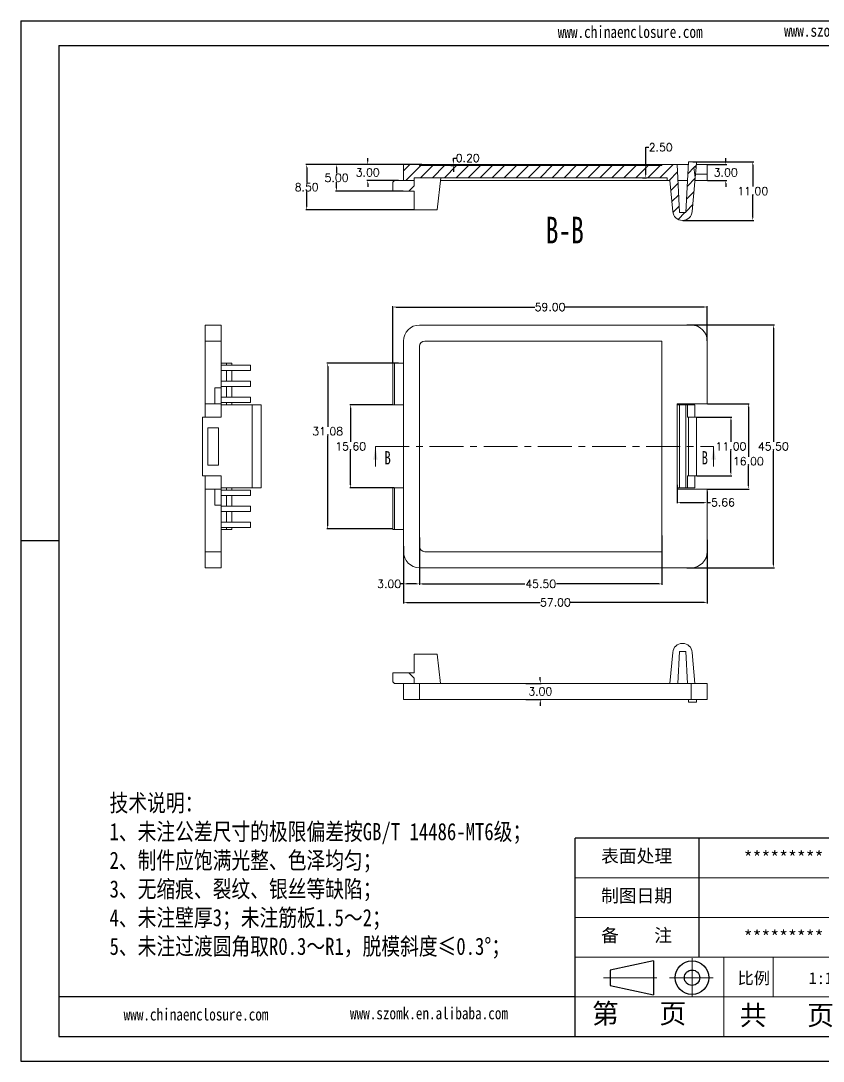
# Model space of a CAD drawing. Header units: inches. Extents: x 1430 to 4816, y 541 to 1061.
# Drawn here: x 3907.7 to 4058.3, y 573 to 768 of the extents above; entities that cross this region are included whole.
import ezdxf

# ---------------------------------------------------------------- set-up
doc = ezdxf.new("R2010")
doc.units = ezdxf.units.IN
doc.linetypes.add('CENTER', pattern=[10.16, 6.35, -1.27, 1.27, -1.27])
doc.linetypes.add('CENTER2', pattern=[28.575, 19.05, -3.175, 3.175, -3.175])
doc.layers.add('10', color=7, linetype='Continuous')
doc.layers.add('文字', color=81, linetype='Continuous')
for name, color, linetype, lineweight in [('粗实线', 7, 'Continuous', 30), ('细实线', 3, 'Continuous', 9), ('细点划线', 2, 'CENTER2', 9)]:
    doc.layers.add(name, color=color, linetype=linetype, lineweight=lineweight)
doc.styles.add('SLDTEXTSTYLE6', font='TXT', dxfattribs={"width": 0.7})
doc.styles.get("Standard").update_dxf_attribs({"font": 'txt', "bigfont": 'gbcbig.shx'})
doc.styles.add('宋体', font='', dxfattribs={"width": 0.8, "height": 3.5})
doc.styles.get('宋体').set_extended_font_data('SimSun')
doc.dimstyles.new('2', dxfattribs={"dimtxt": 1.5, "dimasz": 0.6, "dimexe": 0.18, "dimexo": 0.0625, "dimgap": 0.09, "dimtad": 0, "dimtih": 1, "dimtoh": 1, "dimzin": 0, "dimdsep": 46, "dimtxsty": 'Standard', "dimcen": 0, "dimadec": 0, "dimazin": 2, "dimtfac": 1, "dimtofl": 0, "dimtmove": 0, "dimatfit": 3, "dimfxl": 1, "dimtolj": 1, "dimtzin": 0, "dimarcsym": 0})

# ---------------------------------------------------------------- blocks, each defined once
blk = doc.blocks.new('*D92')
at = {"color": 0, "lineweight": -2, "transparency": 16777216}
for p, q in [((3979.51, 669.51), (3979.51, 658.79)), ((4036.51, 670.69), (4036.51, 658.79)), ((3980.11, 658.97), (4005.17, 658.97)), ((4035.91, 658.97), (4010.85, 658.97))]:
    blk.add_line(p, q, dxfattribs=at)
at = {"color": 0, "transparency": 16777216}
for points in [[(3980.11, 659.07), (3980.11, 658.87), (3979.51, 658.97)], [(4035.91, 659.07), (4035.91, 658.87), (4036.51, 658.97)]]:
    blk.add_solid(points, dxfattribs=at)
at = {"layer": 'Defpoints', "color": 0, "transparency": 16777216}
for p in [(3979.51, 669.57), (4036.51, 670.75), (4036.51, 658.97)]:
    blk.add_point(p, dxfattribs=at)
at = {"color": 0, "transparency": 16777216, "insert": (4008.01, 658.97), "char_height": 1.5, "attachment_point": 5}
blk.add_mtext('\\A1;57.00', dxfattribs=at)
blk = doc.blocks.new('*D93')
at = {"color": 0, "lineweight": -2, "transparency": 16777216}
for p, q in [((4028.01, 671.52), (4028.01, 662.26)), ((3982.51, 670.57), (3982.51, 662.26)), ((3983.11, 662.44), (4002.29, 662.44)), ((4027.41, 662.44), (4008.22, 662.44))]:
    blk.add_line(p, q, dxfattribs=at)
at = {"color": 0, "transparency": 16777216}
for points in [[(3983.11, 662.54), (3983.11, 662.34), (3982.51, 662.44)], [(4027.41, 662.54), (4027.41, 662.34), (4028.01, 662.44)]]:
    blk.add_solid(points, dxfattribs=at)
at = {"layer": 'Defpoints', "color": 0, "transparency": 16777216}
for p in [(4028.01, 671.58), (3982.51, 670.63), (4028.01, 662.44)]:
    blk.add_point(p, dxfattribs=at)
at = {"color": 0, "transparency": 16777216, "insert": (4005.26, 662.44), "char_height": 1.5, "attachment_point": 5}
blk.add_mtext('\\A1;45.50', dxfattribs=at)
blk = doc.blocks.new('*D94')
at = {"color": 0, "lineweight": -2, "transparency": 16777216}
for p, q in [((3982.51, 671.16), (3982.51, 662.26)), ((3979.51, 669.51), (3979.51, 662.26)), ((3979.51, 662.44), (3978.91, 662.44)), ((3981.91, 662.44), (3980.11, 662.44))]:
    blk.add_line(p, q, dxfattribs=at)
at = {"color": 0, "transparency": 16777216}
for points in [[(3980.11, 662.54), (3980.11, 662.34), (3979.51, 662.44)], [(3981.91, 662.54), (3981.91, 662.34), (3982.51, 662.44)]]:
    blk.add_solid(points, dxfattribs=at)
at = {"layer": 'Defpoints', "color": 0, "transparency": 16777216}
for p in [(3982.51, 671.23), (3979.51, 669.57), (3979.51, 662.44)]:
    blk.add_point(p, dxfattribs=at)
at = {"color": 0, "transparency": 16777216, "insert": (3976.82, 662.44), "char_height": 1.5, "attachment_point": 5}
blk.add_mtext('\\A1;3.00', dxfattribs=at)
blk = doc.blocks.new('*D95')
at = {"color": 0, "lineweight": -2, "transparency": 16777216}
for p, q in [((3977.51, 703.88), (3977.51, 714.52)), ((3978.11, 714.34), (4004.17, 714.34)), ((4035.91, 714.34), (4009.85, 714.34)), ((4036.51, 708.03), (4036.51, 714.52))]:
    blk.add_line(p, q, dxfattribs=at)
at = {"color": 0, "transparency": 16777216}
for points in [[(3978.11, 714.44), (3978.11, 714.24), (3977.51, 714.34)], [(4035.91, 714.44), (4035.91, 714.24), (4036.51, 714.34)]]:
    blk.add_solid(points, dxfattribs=at)
at = {"layer": 'Defpoints', "color": 0, "transparency": 16777216}
for p in [(4036.51, 714.34), (4036.51, 707.97), (3977.51, 703.82)]:
    blk.add_point(p, dxfattribs=at)
at = {"color": 0, "transparency": 16777216, "insert": (4007.01, 714.34), "char_height": 1.5, "attachment_point": 5}
blk.add_mtext('\\A1;59.00', dxfattribs=at)
blk = doc.blocks.new('*D96')
at = {"color": 0, "lineweight": -2, "transparency": 16777216}
for p, q in [((4030.85, 681.03), (4030.85, 677.54)), ((4036.51, 679.77), (4036.51, 677.54)), ((4031.45, 677.72), (4035.91, 677.72)), ((4036.51, 677.72), (4037.11, 677.72))]:
    blk.add_line(p, q, dxfattribs=at)
at = {"color": 0, "transparency": 16777216}
for points in [[(4031.45, 677.82), (4031.45, 677.62), (4030.85, 677.72)], [(4035.91, 677.82), (4035.91, 677.62), (4036.51, 677.72)]]:
    blk.add_solid(points, dxfattribs=at)
at = {"layer": 'Defpoints', "color": 0, "transparency": 16777216}
for p in [(4030.85, 681.1), (4036.51, 679.83), (4036.51, 677.72)]:
    blk.add_point(p, dxfattribs=at)
at = {"color": 0, "transparency": 16777216, "insert": (4039.45, 677.72), "char_height": 1.5, "attachment_point": 5}
blk.add_mtext('\\A1;5.66', dxfattribs=at)
blk = doc.blocks.new('*D97')
at = {"color": 0, "lineweight": -2, "transparency": 16777216}
for p, q in [((3977.45, 696.02), (3969.42, 696.02)), ((3969.6, 695.42), (3969.6, 689.06)), ((3969.6, 681.02), (3969.6, 687.38)), ((3977.75, 680.42), (3969.42, 680.42))]:
    blk.add_line(p, q, dxfattribs=at)
at = {"color": 0, "transparency": 16777216}
for points in [[(3969.5, 695.42), (3969.7, 695.42), (3969.6, 696.02)], [(3969.5, 681.02), (3969.7, 681.02), (3969.6, 680.42)]]:
    blk.add_solid(points, dxfattribs=at)
at = {"layer": 'Defpoints', "color": 0, "transparency": 16777216}
for p in [(3969.6, 696.02), (3977.51, 696.02), (3977.81, 680.42)]:
    blk.add_point(p, dxfattribs=at)
at = {"color": 0, "transparency": 16777216, "insert": (3969.6, 688.22), "char_height": 1.5, "attachment_point": 5}
blk.add_mtext('\\A1;15.60', dxfattribs=at)
blk = doc.blocks.new('*D98')
at = {"color": 0, "lineweight": -2, "transparency": 16777216}
for p, q in [((3978.6, 703.82), (3965.11, 703.82)), ((3965.29, 703.22), (3965.29, 691.9)), ((3965.29, 673.34), (3965.29, 690.22)), ((3977.45, 672.74), (3965.11, 672.74))]:
    blk.add_line(p, q, dxfattribs=at)
at = {"color": 0, "transparency": 16777216}
for points in [[(3965.19, 703.22), (3965.39, 703.22), (3965.29, 703.82)], [(3965.19, 673.34), (3965.39, 673.34), (3965.29, 672.74)]]:
    blk.add_solid(points, dxfattribs=at)
at = {"layer": 'Defpoints', "color": 0, "transparency": 16777216}
for p in [(3965.29, 703.82), (3978.66, 703.82), (3977.51, 672.74)]:
    blk.add_point(p, dxfattribs=at)
at = {"color": 0, "transparency": 16777216, "insert": (3965.29, 691.06), "char_height": 1.5, "attachment_point": 5}
blk.add_mtext('\\A1;31.08', dxfattribs=at)
blk = doc.blocks.new('*D99')
at = {"color": 0, "lineweight": -2, "transparency": 16777216}
for p, q in [((4032.65, 710.97), (4049.09, 710.97)), ((4048.91, 710.37), (4048.91, 689.06)), ((4048.91, 666.07), (4048.91, 687.38)), ((4032.65, 665.47), (4049.09, 665.47))]:
    blk.add_line(p, q, dxfattribs=at)
at = {"color": 0, "transparency": 16777216}
for points in [[(4048.81, 710.37), (4049.01, 710.37), (4048.91, 710.97)], [(4048.81, 666.07), (4049.01, 666.07), (4048.91, 665.47)]]:
    blk.add_solid(points, dxfattribs=at)
at = {"layer": 'Defpoints', "color": 0, "transparency": 16777216}
for p in [(4032.58, 710.97), (4048.91, 710.97), (4032.58, 665.47)]:
    blk.add_point(p, dxfattribs=at)
at = {"color": 0, "transparency": 16777216, "insert": (4048.91, 688.22), "char_height": 1.5, "attachment_point": 5}
blk.add_mtext('\\A1;45.50', dxfattribs=at)
blk = doc.blocks.new('*D100')
at = {"color": 0, "lineweight": -2, "transparency": 16777216}
for p, q in [((4036.57, 696.22), (4044.39, 696.22)), ((4044.21, 695.62), (4044.21, 686.27)), ((4044.21, 680.82), (4044.21, 684.59)), ((4036.57, 680.22), (4044.39, 680.22))]:
    blk.add_line(p, q, dxfattribs=at)
at = {"color": 0, "transparency": 16777216}
for points in [[(4044.11, 695.62), (4044.31, 695.62), (4044.21, 696.22)], [(4044.11, 680.82), (4044.31, 680.82), (4044.21, 680.22)]]:
    blk.add_solid(points, dxfattribs=at)
at = {"layer": 'Defpoints', "color": 0, "transparency": 16777216}
for p in [(4036.51, 696.22), (4044.21, 696.22), (4036.51, 680.22)]:
    blk.add_point(p, dxfattribs=at)
at = {"color": 0, "transparency": 16777216, "insert": (4044.21, 685.43), "char_height": 1.5, "attachment_point": 5}
blk.add_mtext('\\A1;16.00', dxfattribs=at)
blk = doc.blocks.new('*D101')
at = {"color": 0, "lineweight": -2, "transparency": 16777216}
for p, q in [((4034.57, 693.72), (4041.13, 693.72)), ((4040.95, 693.12), (4040.95, 689.06)), ((4040.95, 683.32), (4040.95, 687.38)), ((4034.57, 682.72), (4041.13, 682.72))]:
    blk.add_line(p, q, dxfattribs=at)
at = {"color": 0, "transparency": 16777216}
for points in [[(4040.85, 693.12), (4041.05, 693.12), (4040.95, 693.72)], [(4040.85, 683.32), (4041.05, 683.32), (4040.95, 682.72)]]:
    blk.add_solid(points, dxfattribs=at)
at = {"layer": 'Defpoints', "color": 0, "transparency": 16777216}
for p in [(4034.51, 693.72), (4040.95, 693.72), (4034.51, 682.72)]:
    blk.add_point(p, dxfattribs=at)
at = {"color": 0, "transparency": 16777216, "insert": (4040.95, 688.22), "char_height": 1.5, "attachment_point": 5}
blk.add_mtext('\\A1;11.00', dxfattribs=at)
blk = doc.blocks.new('*D117')
at = {"color": 0, "lineweight": -2, "transparency": 16777216}
for p, q in [((3988.87, 741.67), (3988.87, 742.27)), ((3988.87, 742.27), (3989.47, 742.27)), ((3988.4, 741.07), (3989.05, 741.07)), ((3988.4, 740.87), (3989.05, 740.87)), ((3988.87, 740.27), (3988.87, 739.67))]:
    blk.add_line(p, q, dxfattribs=at)
at = {"color": 0, "transparency": 16777216}
for points in [[(3988.77, 741.67), (3988.97, 741.67), (3988.87, 741.07)], [(3988.77, 740.27), (3988.97, 740.27), (3988.87, 740.87)]]:
    blk.add_solid(points, dxfattribs=at)
at = {"layer": 'Defpoints', "color": 0, "transparency": 16777216}
for p in [(3988.34, 741.07), (3988.34, 740.87), (3988.87, 741.07)]:
    blk.add_point(p, dxfattribs=at)
at = {"color": 0, "transparency": 16777216, "insert": (3991.56, 742.27), "char_height": 1.5, "attachment_point": 5}
blk.add_mtext('\\A1;0.20', dxfattribs=at)
blk = doc.blocks.new('*D118')
at = {"color": 0, "lineweight": -2, "transparency": 16777216}
for p, q in [((3972.8, 741.67), (3972.8, 742.27)), ((3979.45, 741.07), (3972.62, 741.07)), ((3978.6, 738.07), (3972.62, 738.07)), ((3972.8, 737.47), (3972.8, 736.87))]:
    blk.add_line(p, q, dxfattribs=at)
at = {"color": 0, "transparency": 16777216}
for points in [[(3972.7, 741.67), (3972.9, 741.67), (3972.8, 741.07)], [(3972.7, 737.47), (3972.9, 737.47), (3972.8, 738.07)]]:
    blk.add_solid(points, dxfattribs=at)
at = {"layer": 'Defpoints', "color": 0, "transparency": 16777216}
for p in [(3979.51, 741.07), (3972.8, 738.07), (3978.66, 738.07)]:
    blk.add_point(p, dxfattribs=at)
at = {"color": 0, "transparency": 16777216, "insert": (3972.8, 739.57), "char_height": 1.5, "attachment_point": 5}
blk.add_mtext('\\A1;3.00', dxfattribs=at)
blk = doc.blocks.new('*D119')
at = {"color": 0, "lineweight": -2, "transparency": 16777216}
for p, q in [((3979.97, 741.07), (3966.78, 741.07)), ((3966.96, 740.47), (3966.96, 739.41)), ((3966.96, 736.67), (3966.96, 737.73)), ((3979.43, 736.07), (3966.78, 736.07))]:
    blk.add_line(p, q, dxfattribs=at)
at = {"color": 0, "transparency": 16777216}
for points in [[(3966.86, 740.47), (3967.06, 740.47), (3966.96, 741.07)], [(3966.86, 736.67), (3967.06, 736.67), (3966.96, 736.07)]]:
    blk.add_solid(points, dxfattribs=at)
at = {"layer": 'Defpoints', "color": 0, "transparency": 16777216}
for p in [(3966.96, 741.07), (3980.03, 741.07), (3979.49, 736.07)]:
    blk.add_point(p, dxfattribs=at)
at = {"color": 0, "transparency": 16777216, "insert": (3966.96, 738.57), "char_height": 1.5, "attachment_point": 5}
blk.add_mtext('\\A1;5.00', dxfattribs=at)
blk = doc.blocks.new('*D120')
at = {"color": 0, "lineweight": -2, "transparency": 16777216}
for p, q in [((3982.95, 741.07), (3961.17, 741.07)), ((3961.35, 740.47), (3961.35, 737.66)), ((3961.35, 733.17), (3961.35, 735.98)), ((3981.45, 732.57), (3961.17, 732.57))]:
    blk.add_line(p, q, dxfattribs=at)
at = {"color": 0, "transparency": 16777216}
for points in [[(3961.25, 740.47), (3961.45, 740.47), (3961.35, 741.07)], [(3961.25, 733.17), (3961.45, 733.17), (3961.35, 732.57)]]:
    blk.add_solid(points, dxfattribs=at)
at = {"layer": 'Defpoints', "color": 0, "transparency": 16777216}
for p in [(3961.35, 741.07), (3983.01, 741.07), (3981.51, 732.57)]:
    blk.add_point(p, dxfattribs=at)
at = {"color": 0, "transparency": 16777216, "insert": (3961.35, 736.82), "char_height": 1.5, "attachment_point": 5}
blk.add_mtext('\\A1;8.50', dxfattribs=at)
blk = doc.blocks.new('*D121')
at = {"color": 0, "lineweight": -2, "transparency": 16777216}
for p, q in [((4024.95, 741.07), (4024.95, 744.28)), ((4024.95, 744.28), (4025.55, 744.28)), ((4024.37, 741.07), (4025.13, 741.07)), ((4024.95, 739.17), (4024.95, 740.47)), ((4024.37, 738.57), (4025.13, 738.57))]:
    blk.add_line(p, q, dxfattribs=at)
at = {"color": 0, "transparency": 16777216}
for points in [[(4024.85, 740.47), (4025.05, 740.47), (4024.95, 741.07)], [(4024.85, 739.17), (4025.05, 739.17), (4024.95, 738.57)]]:
    blk.add_solid(points, dxfattribs=at)
at = {"layer": 'Defpoints', "color": 0, "transparency": 16777216}
for p in [(4024.31, 741.07), (4024.95, 741.07), (4024.31, 738.57)]:
    blk.add_point(p, dxfattribs=at)
at = {"color": 0, "transparency": 16777216, "insert": (4027.77, 744.28), "char_height": 1.5, "attachment_point": 5}
blk.add_mtext('\\A1;2.50', dxfattribs=at)
blk = doc.blocks.new('*D122')
at = {"color": 0, "lineweight": -2, "transparency": 16777216}
for p, q in [((4039.97, 741.67), (4039.97, 742.27)), ((4036.57, 741.07), (4040.15, 741.07)), ((4036.57, 738.07), (4040.15, 738.07)), ((4039.97, 737.47), (4039.97, 736.87))]:
    blk.add_line(p, q, dxfattribs=at)
at = {"color": 0, "transparency": 16777216}
for points in [[(4039.87, 741.67), (4040.07, 741.67), (4039.97, 741.07)], [(4039.87, 737.47), (4040.07, 737.47), (4039.97, 738.07)]]:
    blk.add_solid(points, dxfattribs=at)
at = {"layer": 'Defpoints', "color": 0, "transparency": 16777216}
for p in [(4036.51, 741.07), (4039.97, 741.07), (4036.51, 738.07)]:
    blk.add_point(p, dxfattribs=at)
at = {"color": 0, "transparency": 16777216, "insert": (4039.97, 739.57), "char_height": 1.5, "attachment_point": 5}
blk.add_mtext('\\A1;3.00', dxfattribs=at)
blk = doc.blocks.new('*D123')
at = {"color": 0, "lineweight": -2, "transparency": 16777216}
for p, q in [((4033.82, 741.57), (4045.22, 741.57)), ((4045.04, 740.97), (4045.04, 736.91)), ((4045.04, 731.17), (4045.04, 735.23)), ((4031.92, 730.57), (4045.22, 730.57))]:
    blk.add_line(p, q, dxfattribs=at)
at = {"color": 0, "transparency": 16777216}
for points in [[(4044.94, 740.97), (4045.14, 740.97), (4045.04, 741.57)], [(4044.94, 731.17), (4045.14, 731.17), (4045.04, 730.57)]]:
    blk.add_solid(points, dxfattribs=at)
at = {"layer": 'Defpoints', "color": 0, "transparency": 16777216}
for p in [(4033.76, 741.57), (4031.86, 730.57), (4045.04, 730.57)]:
    blk.add_point(p, dxfattribs=at)
at = {"color": 0, "transparency": 16777216, "insert": (4045.04, 736.07), "char_height": 1.5, "attachment_point": 5}
blk.add_mtext('\\A1;11.00', dxfattribs=at)
blk = doc.blocks.new('*D124')
at = {"color": 0, "lineweight": -2, "transparency": 16777216}
for p, q in [((4002.49, 643.78), (4005.36, 643.78)), ((4005.18, 644.38), (4005.18, 644.98)), ((4002.49, 640.78), (4005.36, 640.78)), ((4005.18, 640.18), (4005.18, 639.58))]:
    blk.add_line(p, q, dxfattribs=at)
at = {"color": 0, "transparency": 16777216}
for points in [[(4005.08, 644.38), (4005.28, 644.38), (4005.18, 643.78)], [(4005.08, 640.18), (4005.28, 640.18), (4005.18, 640.78)]]:
    blk.add_solid(points, dxfattribs=at)
at = {"layer": 'Defpoints', "color": 0, "transparency": 16777216}
for p in [(4002.43, 643.78), (4002.43, 640.78), (4005.18, 640.78)]:
    blk.add_point(p, dxfattribs=at)
at = {"color": 0, "transparency": 16777216, "insert": (4005.18, 642.28), "char_height": 1.5, "attachment_point": 5}
blk.add_mtext('\\A1;3.00', dxfattribs=at)

msp = doc.modelspace()

# ---------------------------------------------------------------- hatches: boundary and pattern name
at = {"linetype": 'Continuous', "lineweight": 0}
h = msp.add_hatch(dxfattribs=at)
h.set_pattern_fill('ANSI31', color=4, scale=0.5, style=0)
edge = h.paths.add_edge_path(flags=0)
edge.add_line((3982.509, 741.069), (3979.509, 741.069))
edge.add_line((3979.509, 741.069), (3979.509, 738.069))
edge.add_line((3979.509, 738.069), (3981.509, 738.069))
edge.add_line((3981.509, 738.069), (3981.509, 738.569))
edge.add_line((3981.509, 738.569), (4029.009, 738.569))
edge.add_line((4029.009, 738.569), (4029.009, 738.069))
edge.add_line((4029.009, 738.069), (4029.509, 738.069))
edge.add_line((4029.509, 738.069), (4030.018, 732.253))
edge.add_arc((4031.856, 732.414), 1.845, 185, 355)
edge.add_line((4033.694, 732.253), (4034.247, 738.569))
edge.add_line((4034.247, 738.569), (4034.209, 738.569))
edge.add_line((4034.209, 738.569), (4034.009, 740.569))
edge.add_line((4034.009, 740.569), (4034.422, 740.569))
edge.add_line((4034.422, 740.569), (4034.509, 741.569))
edge.add_line((4034.509, 741.569), (4033.009, 741.569))
edge.add_line((4033.009, 741.569), (4032.511, 732.069))
edge.add_line((4032.511, 732.069), (4031.324, 732.069))
edge.add_line((4031.324, 732.069), (4030.852, 741.069))
edge.add_line((4030.852, 741.069), (4028.009, 741.069))
edge.add_line((4028.009, 741.069), (4028.009, 740.869))
edge.add_line((4028.009, 740.869), (3982.509, 740.869))
edge.add_line((3982.509, 740.869), (3982.509, 741.069))

# ---------------------------------------------------------------- linework, layer by layer
for p, q in [((3907.714, 767.996), (4183.556, 767.996)), ((3907.714, 767.996), (3907.714, 572.957)), ((3914.852, 763.353), (4178.912, 763.353)), ((3914.852, 763.353), (3914.852, 577.601)), ((3914.852, 670.477), (3907.714, 670.477)), ((3907.714, 663.253), (3907.714, 572.957)), ((4067.461, 614.751), (4011.735, 614.751)), ((4011.735, 577.601), (4011.735, 614.751)), ((4034.954, 592.461), (4034.954, 614.751)), ((4011.735, 585.031), (3914.852, 585.031)), ((3914.852, 577.601), (4178.912, 577.601)), ((3907.714, 572.957), (4183.556, 572.957)), ((3907.714, 572.957), (4035.418, 572.957))]:
    msp.add_line(p, q)
at = {"color": 7, "linetype": 'Continuous', "lineweight": 15}
for p, q in [((4032.511, 732.069), (4033.009, 741.569)), ((4034.509, 741.569), (4033.009, 741.569)), ((4034.422, 740.569), (4034.509, 741.569)), ((3979.509, 738.069), (3979.509, 741.069)), ((3979.509, 741.069), (3982.509, 741.069)), ((3982.509, 741.069), (3982.509, 740.869)), ((3982.509, 741.069), (3983.509, 741.069)), ((3982.509, 740.869), (4028.009, 740.869)), ((3983.509, 741.069), (3983.509, 740.869)), ((4028.009, 741.069), (3983.509, 741.069)), ((4028.009, 740.869), (4028.009, 741.069)), ((4028.009, 741.069), (4030.852, 741.069)), ((4030.852, 741.069), (4031.324, 732.069)), ((4032.983, 741.069), (4030.852, 741.069)), ((4034.422, 740.569), (4034.009, 740.569)), ((4034.009, 740.569), (4034.209, 738.569)), ((4034.247, 738.569), (4034.422, 740.569)), ((4036.509, 739.269), (4034.308, 739.269)), ((4036.509, 741.069), (4034.465, 741.069)), ((4036.509, 741.069), (4036.509, 739.269)), ((4036.509, 739.269), (4036.509, 738.069)), ((3977.809, 738.069), (3977.509, 737.769)), ((3977.509, 736.069), (3977.509, 737.769)), ((3979.509, 738.069), (3977.809, 738.069)), ((3979.509, 738.069), (3981.509, 738.069)), ((3981.509, 738.569), (4029.009, 738.569)), ((3981.509, 738.569), (3981.509, 738.069)), ((3981.509, 737.069), (3981.509, 738.069)), ((3985.809, 732.569), (3986.509, 738.569)), ((3986.451, 738.069), (4029.009, 738.069)), ((4029.009, 738.069), (4029.009, 738.569)), ((4029.009, 738.069), (4029.509, 738.069)), ((4030.018, 732.253), (4029.509, 738.069)), ((4031.009, 738.069), (4032.826, 738.069)), ((4033.694, 732.253), (4034.247, 738.569)), ((4034.203, 738.069), (4036.509, 738.069)), ((4034.209, 738.569), (4034.247, 738.569)), ((3980.509, 736.069), (3977.509, 736.069)), ((3980.509, 736.069), (3981.509, 737.069)), ((3980.509, 736.069), (3981.509, 736.069)), ((3981.509, 736.069), (3981.509, 732.569)), ((3985.809, 732.569), (3981.509, 732.569)), ((4031.324, 732.069), (4032.511, 732.069)), ((3942.288, 710.968), (3945.288, 710.968)), ((3942.288, 707.968), (3942.288, 710.968)), ((3945.288, 710.968), (3945.288, 707.968)), ((4033.509, 710.968), (3982.509, 710.968)), ((3945.288, 707.968), (3942.288, 707.968)), ((3942.288, 696.218), (3942.288, 707.968)), ((3945.288, 699.218), (3945.288, 707.968)), ((3979.509, 707.968), (3979.509, 668.468)), ((3982.509, 706.968), (3982.509, 669.468)), ((4028.009, 707.968), (3983.509, 707.968)), ((4028.009, 668.468), (4028.009, 707.968)), ((4036.509, 696.218), (4036.509, 707.968)), ((3946.288, 703.818), (3945.288, 703.818)), ((3945.288, 703.418), (3950.788, 703.418)), ((3950.788, 702.418), (3945.288, 702.418)), ((3946.288, 703.418), (3946.288, 703.818)), ((3946.288, 703.818), (3947.288, 703.818)), ((3946.288, 700.418), (3946.288, 702.418)), ((3947.288, 703.818), (3947.288, 703.418)), ((3947.288, 702.418), (3947.288, 700.418)), ((3950.788, 703.418), (3950.788, 702.418)), ((3977.509, 696.018), (3977.509, 703.818)), ((3977.509, 703.818), (3977.809, 703.818)), ((3977.809, 703.818), (3977.809, 696.018)), ((3977.809, 703.818), (3979.509, 703.818)), ((3945.288, 700.418), (3950.788, 700.418)), ((3950.788, 700.418), (3950.788, 699.418)), ((3944.088, 699.218), (3944.088, 696.218)), ((3944.088, 699.218), (3945.288, 699.218)), ((3950.788, 699.418), (3945.288, 699.418)), ((3945.288, 696.218), (3945.288, 699.218)), ((3946.288, 697.418), (3946.288, 699.418)), ((3947.288, 699.418), (3947.288, 697.418)), ((3945.288, 697.418), (3950.788, 697.418)), ((3950.788, 696.418), (3945.288, 696.418)), ((3946.288, 696.018), (3946.288, 696.418)), ((3947.288, 696.418), (3947.288, 696.018)), ((3950.788, 697.418), (3950.788, 696.418)), ((3942.288, 696.218), (3944.088, 696.218)), ((3942.288, 696.218), (3942.288, 693.718)), ((3945.288, 696.218), (3944.088, 696.218)), ((3945.288, 696.018), (3945.288, 696.218)), ((3945.288, 696.018), (3945.288, 693.718)), ((3945.288, 696.018), (3951.103, 696.018)), ((3951.103, 680.418), (3951.103, 696.018)), ((3951.103, 696.018), (3952.788, 696.018)), ((3952.788, 680.418), (3952.788, 696.018)), ((3977.809, 696.018), (3977.509, 696.018)), ((3979.509, 696.018), (3977.809, 696.018)), ((4030.852, 696.218), (4030.852, 680.218)), ((4036.509, 696.218), (4030.852, 696.218)), ((4031.009, 696.018), (4031.009, 696.218)), ((4031.324, 696.018), (4031.009, 696.018)), ((4031.324, 696.018), (4031.324, 680.418)), ((4031.324, 696.018), (4032.511, 696.018)), ((4032.511, 696.018), (4032.511, 680.418)), ((4032.826, 696.018), (4032.511, 696.018)), ((4032.826, 696.018), (4032.826, 693.718)), ((4034.203, 696.018), (4032.826, 696.018)), ((4034.203, 696.018), (4034.203, 693.718)), ((3941.788, 682.718), (3941.788, 693.718)), ((3945.288, 693.718), (3941.788, 693.718)), ((4032.826, 693.718), (4033.009, 693.718)), ((4033.009, 693.718), (4033.009, 682.718)), ((4034.509, 693.718), (4033.009, 693.718)), ((4034.509, 682.718), (4034.509, 693.718)), ((3944.788, 691.718), (3942.788, 691.718)), ((3942.788, 691.718), (3942.788, 684.718)), ((3944.788, 684.718), (3944.788, 691.718)), ((3942.788, 684.718), (3944.788, 684.718)), ((3945.288, 682.718), (3941.788, 682.718)), ((3942.288, 682.718), (3942.288, 680.218)), ((3945.288, 680.418), (3945.288, 682.718)), ((4032.826, 680.418), (4032.826, 682.718)), ((4032.826, 682.718), (4033.009, 682.718)), ((4034.509, 682.718), (4033.009, 682.718)), ((4034.203, 680.418), (4034.203, 682.718)), ((3942.288, 668.468), (3942.288, 680.218)), ((3944.088, 680.218), (3942.288, 680.218)), ((3944.088, 680.218), (3944.088, 677.218)), ((3944.088, 680.218), (3945.288, 680.218)), ((3945.288, 680.418), (3951.103, 680.418)), ((3945.288, 680.218), (3945.288, 680.418)), ((3945.288, 677.218), (3945.288, 680.218)), ((3950.788, 680.018), (3945.288, 680.018)), ((3945.288, 679.018), (3950.788, 679.018)), ((3946.288, 680.018), (3946.288, 680.418)), ((3946.288, 677.018), (3946.288, 679.018)), ((3947.288, 680.418), (3947.288, 680.018)), ((3947.288, 679.018), (3947.288, 677.018)), ((3950.788, 680.018), (3950.788, 679.018)), ((3952.788, 680.418), (3951.103, 680.418)), ((3977.509, 672.618), (3977.509, 680.418)), ((3977.509, 680.418), (3977.809, 680.418)), ((3977.809, 680.418), (3977.809, 672.618)), ((3979.509, 680.418), (3977.809, 680.418)), ((4030.852, 680.218), (4036.509, 680.218)), ((4031.324, 680.418), (4031.009, 680.418)), ((4031.009, 680.218), (4031.009, 680.418)), ((4032.511, 680.418), (4031.324, 680.418)), ((4032.826, 680.418), (4032.511, 680.418)), ((4034.203, 680.418), (4032.826, 680.418)), ((4036.509, 668.468), (4036.509, 680.218)), ((3944.088, 677.218), (3945.288, 677.218)), ((3945.288, 668.468), (3945.288, 677.218)), ((3950.788, 677.018), (3945.288, 677.018)), ((3950.788, 677.018), (3950.788, 676.018)), ((3945.288, 676.018), (3950.788, 676.018)), ((3946.288, 674.018), (3946.288, 676.018)), ((3947.288, 676.018), (3947.288, 674.018)), ((3950.788, 674.018), (3945.288, 674.018)), ((3945.288, 673.018), (3950.788, 673.018)), ((3946.288, 672.618), (3946.288, 673.018)), ((3947.288, 673.018), (3947.288, 672.618)), ((3950.788, 674.018), (3950.788, 673.018)), ((3946.288, 672.618), (3945.288, 672.618)), ((3947.288, 672.618), (3946.288, 672.618)), ((3977.809, 672.618), (3977.509, 672.618)), ((3977.809, 672.618), (3979.509, 672.618)), ((3942.288, 668.468), (3945.288, 668.468)), ((3942.288, 665.468), (3942.288, 668.468)), ((3945.288, 668.468), (3945.288, 665.468)), ((3983.509, 668.468), (4028.009, 668.468)), ((3945.288, 665.468), (3942.288, 665.468)), ((3982.509, 665.468), (4033.509, 665.468)), ((4030.018, 649.593), (4029.509, 643.777)), ((4031.324, 649.777), (4031.009, 643.777)), ((4031.324, 649.777), (4032.511, 649.777)), ((4032.826, 643.777), (4032.511, 649.777)), ((4034.203, 643.777), (4033.694, 649.593)), ((3981.509, 649.277), (3985.809, 649.277)), ((3981.509, 649.277), (3981.509, 645.777)), ((3986.451, 643.777), (3985.809, 649.277)), ((3977.509, 645.777), (3980.509, 645.777)), ((3977.509, 645.777), (3977.509, 644.077)), ((3981.509, 644.777), (3980.509, 645.777)), ((3981.509, 645.777), (3980.509, 645.777)), ((3977.509, 644.077), (3977.809, 643.777)), ((3977.809, 643.777), (3979.509, 643.777)), ((3979.509, 640.777), (3979.509, 643.777)), ((3979.509, 643.777), (3982.509, 643.777)), ((3981.509, 644.777), (3981.509, 643.777)), ((3982.509, 643.777), (3982.509, 640.777)), ((4033.509, 643.777), (3982.509, 643.777)), ((4033.509, 640.777), (4033.509, 643.777)), ((4033.509, 643.777), (4036.509, 643.777)), ((4036.509, 643.777), (4036.509, 640.777)), ((3982.509, 640.777), (3979.509, 640.777)), ((4033.509, 640.777), (3982.509, 640.777)), ((4032.983, 640.777), (4033.009, 640.277)), ((4034.509, 640.277), (4033.009, 640.277)), ((4036.509, 640.777), (4033.509, 640.777)), ((4034.465, 640.777), (4034.509, 640.277))]:
    msp.add_line(p, q, dxfattribs=at)
at = {"color": 1, "linetype": 'CENTER', "lineweight": 0}
msp.add_line((3974.245, 688.218), (4037.703, 688.218), dxfattribs=at)
at = {"color": 7, "linetype": 'Continuous', "lineweight": 0}
for p, q in [((3974.245, 684.418), (3974.245, 688.218)), ((4037.703, 684.418), (4037.703, 688.218))]:
    msp.add_line(p, q, dxfattribs=at)
at = {"color": 7, "linetype": 'Continuous', "lineweight": 15}
for centre, radius, start, end in [((4031.856, 732.414), 1.845, 185, 355), ((3982.509, 707.968), 3, 90, 180), ((4033.509, 707.968), 3, 0, 90), ((3983.509, 706.968), 1, 90, 180), ((3983.509, 669.468), 1, 180, 270), ((3982.509, 668.468), 3, 180, 270), ((4033.509, 668.468), 3, 270, 0), ((4031.856, 649.432), 1.845, 5, 175)]:
    msp.add_arc(centre, radius, start, end, dxfattribs=at)
at = {"color": 7, "linetype": 'Continuous', "lineweight": 0}
for points in [[(3974.245, 688.218), (3973.845, 685.718), (3974.645, 685.718)], [(4037.703, 688.218), (4037.303, 685.718), (4038.103, 685.718)]]:
    msp.add_solid(points, dxfattribs=at)
at = {"layer": '粗实线', "color": 7}
for p, q in [((4026.42, 591.766), (4018.301, 590.045)), ((4026.42, 591.766), (4026.42, 585.403)), ((4018.301, 590.045), (4018.301, 587.174)), ((4018.301, 587.174), (4026.42, 585.403))]:
    msp.add_line(p, q, dxfattribs=at)
for radius in [3.156, 1.436]:
    msp.add_circle((4033.645, 588.609), radius, dxfattribs=at)
at = {"layer": '细实线', "color": 7}
for p, q in [((4067.461, 607.321), (4011.735, 607.321)), ((4067.461, 599.891), (4011.735, 599.891)), ((4178.912, 592.461), (4011.735, 592.461)), ((4039.598, 592.461), (4039.598, 577.601)), ((4048.885, 592.461), (4048.885, 585.031)), ((4067.461, 585.031), (4011.735, 585.031))]:
    msp.add_line(p, q, dxfattribs=at)
at = {"layer": '细点划线', "color": 7}
for p, q in [((4033.645, 592.243), (4033.645, 585.031)), ((4017.007, 588.609), (4027.041, 588.609)), ((4029.424, 588.609), (4037.582, 588.609))]:
    msp.add_line(p, q, dxfattribs=at)

# ---------------------------------------------------------------- texts
at = {"color": 7, "linetype": 'Continuous', "char_height": 2.5, "attachment_point": 1, "style": 'SLDTEXTSTYLE6'}
for insert in [(3975.939, 687.324), (4035.442, 687.324)]:
    msp.add_mtext('B', dxfattribs=dict(at, insert=insert))
at = {"char_height": 2.44351, "width": 1388.76888, "attachment_point": 1}
for s, insert in [('{\\fSimHei|b0|i0|c134|p49;表面处理}', (4016.581, 612.642)), ('{\\fSimHei|b0|i0|c134|p49;*********}', (4043.344, 612.328)), ('{\\fSimHei|b0|i0|c134|p49;制图日期}', (4016.581, 605.212)), ('{\\fSimHei|b0|i0|c134|p49;备    注}', (4016.581, 597.782)), ('{\\fSimHei|b0|i0|c134|p49;*********}', (4043.344, 597.468))]:
    msp.add_mtext(s, dxfattribs=dict(at, insert=insert))
at = {"layer": '10', "color": 0, "insert": (4009.776, 731.262), "char_height": 5, "attachment_point": 2, "style": 'SLDTEXTSTYLE6'}
msp.add_mtext('B-B', dxfattribs=at)
at = {"layer": '文字', "color": 0, "attachment_point": 1, "style": '宋体'}
for s, insert, char_height, width in [('www.chinaenclosure.com', (4008.454, 767.06), 2.2703, 39.88705), ('www.szomk.en.alibaba.com', (4050.918, 767.285), 2.2703, 39.88705), ('{\\H1.111x;技术说明：\\P1、未注公差尺寸的极限偏差按GB/T 14486-MT6级；\\P2、制件应饱满光整、色泽均匀；\\P3、无缩痕、裂纹、银丝等缺陷；\\P4、未注壁厚3；未注筋板1.5～2；\\P5、未注过渡圆角取R0.3～R1，脱模斜度≤0.3%%D；}', (3924.368, 622.985), 2.90238, 105.7143), ('www.szomk.en.alibaba.com', (3969.472, 583.081), 2.2703, 39.88705), ('www.chinaenclosure.com', (3927.007, 582.856), 2.2703, 39.88705)]:
    msp.add_mtext(s, dxfattribs=dict(at, insert=insert, char_height=char_height, width=width))
at = {"layer": '细实线', "color": 7, "attachment_point": 1}
for s, insert, char_height, width in [('{\\fSimSun|b0|i0|c134|p54;比例}', (4042.198, 589.647), 2.22903, 9.78473), ('{\\fSimSun|b0|i0|c134|p54;1:1}', (4055.549, 589.647), 2.22903, 9.78473), ('{\\fSimSun|b0|i0|c134|p54;第   页}', (4014.861, 583.754), 3.71504, 27.86281), ('{\\fSimSun|b0|i0|c134|p54; 共   页}', (4040.052, 583.438), 3.71504, 27.86281)]:
    msp.add_mtext(s, dxfattribs=dict(at, insert=insert, char_height=char_height, width=width))

# ---------------------------------------------------------------- dimensions: what is measured, and where the dimension line sits
for base, p1, p2, picture, middle in [((4024.954, 741.069), (4024.312, 738.569), (4024.312, 741.069), '*D121', (4027.769, 744.284)), ((3965.292, 703.818), (3977.509, 672.738), (3978.659, 703.818), '*D98', (3965.292, 691.06)), ((4044.213, 696.218), (4036.509, 680.218), (4036.509, 696.218), '*D100', (4044.213, 685.429))]:
    dim = msp.add_linear_dim(base=base, p1=p1, p2=p2, angle=90, dimstyle='2')
    dim.commit()
    dim.dimension.update_dxf_attribs({"geometry": picture, "text_midpoint": middle, "dimtype": 160})
for base, p1, p2, picture, middle in [((3988.871, 741.069), (3988.337, 740.869), (3988.337, 741.069), '*D117', (3991.561, 742.269)), ((3972.796, 738.069), (3979.509, 741.069), (3978.659, 738.069), '*D118', (3972.796, 739.569)), ((4045.041, 730.569), (4033.759, 741.569), (4031.856, 730.569), '*D123', (4045.041, 736.069)), ((4039.975, 741.069), (4036.509, 738.069), (4036.509, 741.069), '*D122', (4039.975, 739.569)), ((3961.346, 741.069), (3981.509, 732.569), (3983.009, 741.069), '*D120', (3961.346, 736.819)), ((3966.96, 741.069), (3979.488, 736.069), (3980.029, 741.069), '*D119', (3966.96, 738.569)), ((4048.911, 710.968), (4032.584, 665.468), (4032.584, 710.968), '*D99', (4048.911, 688.218)), ((3969.602, 696.018), (3977.809, 680.418), (3977.509, 696.018), '*D97', (3969.602, 688.218)), ((4040.945, 693.718), (4034.509, 682.718), (4034.509, 693.718), '*D101', (4040.945, 688.218)), ((4005.177, 640.777), (4002.431, 643.777), (4002.431, 640.777), '*D124', (4005.177, 642.277))]:
    dim = msp.add_linear_dim(base=base, p1=p1, p2=p2, angle=90, dimstyle='2')
    dim.commit()
    dim.dimension.update_dxf_attribs({"geometry": picture, "text_midpoint": middle})
for base, p1, p2, picture, middle in [((4036.509, 714.338), (3977.509, 703.818), (4036.509, 707.968), '*D95', (4007.009, 714.338)), ((3979.509, 662.437), (3982.509, 671.225), (3979.509, 669.573), '*D94', (3976.819, 662.437)), ((4028.009, 662.437), (3982.509, 670.628), (4028.009, 671.582), '*D93', (4005.259, 662.437)), ((4036.509, 658.97), (3979.509, 669.573), (4036.509, 670.751), '*D92', (4008.009, 658.97))]:
    dim = msp.add_linear_dim(base=base, p1=p1, p2=p2, dimstyle='2')
    dim.commit()
    dim.dimension.update_dxf_attribs({"geometry": picture, "text_midpoint": middle})
dim = msp.add_linear_dim(base=(4036.509, 677.717), p1=(4030.852, 681.096), p2=(4036.509, 679.831), dimstyle='2')
dim.commit()
dim.dimension.update_dxf_attribs({"geometry": '*D96', "text_midpoint": (4039.449, 677.717), "dimtype": 160})

doc.saveas('drawing.dxf')
